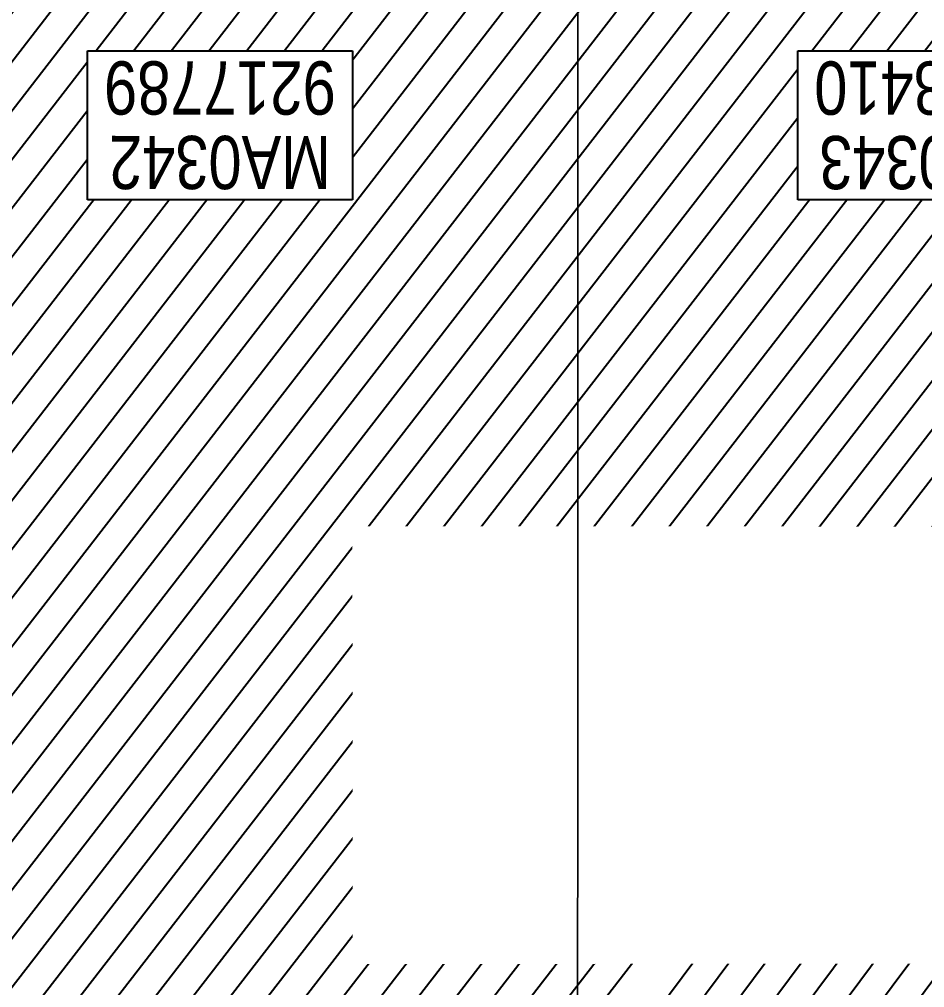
# Model space of a CAD drawing. Header units: centimetres. Extents: x -6122352 to 7132207, y -1694241 to 1947892.
# Drawn here: x 241707 to 249355, y -103252 to -95067 of the extents above; entities that cross this region are included whole.
import ezdxf
from ezdxf.xclip import XClip

# ---------------------------------------------------------------- set-up
doc = ezdxf.new("R2010")
doc.units = ezdxf.units.CM
doc.header["$MEASUREMENT"] = 0
doc.header["$XCLIPFRAME"] = 2
for name, pattern in [('DASHED2', [0.375, 0.25, -0.125]), ('XR-AR-END-SETTING OUT PLAN$0$23585-XR-AR-END-GROUND FLOOR$0$23261-XR-AR-SI-GF$0$HIDDEN', [0.375, 0.25, -0.125]), ('XR-AR-END-SETTING OUT PLAN$0$23585-XR-AR-END-GROUND FLOOR$0$945-4P-1-101-GROUND FLOOR PLAN$0$XR-MIDDLE-GROUND FLOOR PLAN$0$HIDDEN2', [0.1875, 0.125, -0.0625]), ('XR-AR-END-SETTING OUT PLAN$0$23585-XR-AR-END-GROUND FLOOR$0$HIDDEN', [0.375, 0.25, -0.125]), ('XR-AR-END-SETTING OUT PLAN$0$23585-XR-AR-END-GROUND FLOOR$0$XR-END-GROUND FLOOR PLAN$0$HIDDEN', [9.524999999999999, 6.35, -3.175]), ('XR-AR-END-SETTING OUT PLAN$0$23585-XR-AR-END-GROUND FLOOR$0$XR-END-GROUND FLOOR PLAN$0$HIDDEN2', [0.1875, 0.125, -0.0625]), ('XR-AR-MID-SETTING OUT FOR MASTER$0$23585-XR-AR-MID-GROUND FLOOR$0$23261-XR-AR-SI-GF$0$HIDDEN', [0.375, 0.25, -0.125]), ('XR-AR-MID-SETTING OUT FOR MASTER$0$23585-XR-AR-MID-GROUND FLOOR$0$945-4P-1-101-GROUND FLOOR PLAN$0$XR-MIDDLE-GROUND FLOOR PLAN$0$HIDDEN', [9.524999999999999, 6.35, -3.175]), ('XR-AR-MID-SETTING OUT FOR MASTER$0$23585-XR-AR-MID-GROUND FLOOR$0$945-4P-1-101-GROUND FLOOR PLAN$0$XR-MIDDLE-GROUND FLOOR PLAN$0$HIDDEN2', [0.1875, 0.125, -0.0625])]:
    doc.linetypes.add(name, pattern=pattern)
for name, color, linetype in [('00-MI-DIM', 7, 'Continuous'), ('@MI-REF LAYER', 7, 'Continuous'), ('B_TH_6', 7, 'Continuous'), ('XR-AR-END-SETTING OUT PLAN$0$23585-XR-AR-END-GROUND FLOOR$0$A-Flor-Hral', 3, 'Continuous'), ('XR-AR-END-SETTING OUT PLAN$0$23585-XR-AR-END-GROUND FLOOR$0$A-Flor-Strs', 1, 'Continuous'), ('XR-AR-MID-SETTING OUT FOR MASTER$0$23585-XR-AR-MID-GROUND FLOOR$0$A-Flor-Hral', 3, 'Continuous'), ('XR-AR-MID-SETTING OUT FOR MASTER$0$23585-XR-AR-MID-GROUND FLOOR$0$A-Flor-Strs', 1, 'Continuous'), ('XR-AR-MID-SETTING OUT FOR MASTER$0$23585-XR-AR-MID-GROUND FLOOR$0$G-SHAD-20', 251, 'Continuous'), ('XR-AR-MID-SETTING OUT FOR MASTER$0$23585-XR-AR-MID-GROUND FLOOR$0$GS-HATCH-FLOOR TILE', 251, 'Continuous')]:
    doc.layers.add(name, color=color, linetype=linetype)
doc.layers.add('23585-XR-AR-DAMAC PLOT LIMITS$0$1-End units', color=7, linetype='Continuous', lineweight=5, true_color=0xf8991e)
for name, color, linetype, lineweight in [('23585-XR-AR-DAMAC PLOT LIMITS$0$1-Mid units', 41, 'Continuous', 5), ('@ Foundations', 4, 'DASHED2', 50), ('A-ANNO-TEXT', 3, 'Continuous', 25), ('XR-AR-END-SETTING OUT PLAN$0$23585-XR-AR-END-GROUND FLOOR$0$A-DOOR-FULL', 1, 'Continuous', 9), ('XR-AR-END-SETTING OUT PLAN$0$23585-XR-AR-END-GROUND FLOOR$0$A-FLOR-OVHD', 9, 'XR-AR-END-SETTING OUT PLAN$0$23585-XR-AR-END-GROUND FLOOR$0$23261-XR-AR-SI-GF$0$HIDDEN', 15), ('XR-AR-END-SETTING OUT PLAN$0$23585-XR-AR-END-GROUND FLOOR$0$A-FLOR-UNDR', 8, 'XR-AR-END-SETTING OUT PLAN$0$23585-XR-AR-END-GROUND FLOOR$0$HIDDEN', 5), ('XR-AR-END-SETTING OUT PLAN$0$23585-XR-AR-END-GROUND FLOOR$0$A-GLAZ-SILL', 8, 'Continuous', 5), ('XR-AR-END-SETTING OUT PLAN$0$23585-XR-AR-END-GROUND FLOOR$0$A-WALL', 7, 'Continuous', 30), ('XR-AR-END-SETTING OUT PLAN$0$23585-XR-AR-END-GROUND FLOOR$0$S-COLS', 51, 'Continuous', 40), ('XR-AR-END-SETTING OUT PLAN$0$23585-XR-AR-END-GROUND FLOOR$0$S-COLS-PATT', 8, 'Continuous', 5), ('XR-AR-MID-SETTING OUT FOR MASTER$0$23585-XR-AR-MID-GROUND FLOOR$0$$A-GLAZ-WNDO', 232, 'Continuous', 9), ('XR-AR-MID-SETTING OUT FOR MASTER$0$23585-XR-AR-MID-GROUND FLOOR$0$$A-WALL', 1, 'Continuous', 5), ('XR-AR-MID-SETTING OUT FOR MASTER$0$23585-XR-AR-MID-GROUND FLOOR$0$A-DOOR-FULL', 1, 'Continuous', 9), ('XR-AR-MID-SETTING OUT FOR MASTER$0$23585-XR-AR-MID-GROUND FLOOR$0$A-EQUP-KITN-PLAN', 202, 'Continuous', 9), ('XR-AR-MID-SETTING OUT FOR MASTER$0$23585-XR-AR-MID-GROUND FLOOR$0$A-FLOR-OVHD', 9, 'XR-AR-MID-SETTING OUT FOR MASTER$0$23585-XR-AR-MID-GROUND FLOOR$0$23261-XR-AR-SI-GF$0$HIDDEN', 15), ('XR-AR-MID-SETTING OUT FOR MASTER$0$23585-XR-AR-MID-GROUND FLOOR$0$A-GLAZ-SILL', 8, 'Continuous', 5), ('XR-AR-MID-SETTING OUT FOR MASTER$0$23585-XR-AR-MID-GROUND FLOOR$0$A-GLAZ-WNDO', 232, 'Continuous', 9), ('XR-AR-MID-SETTING OUT FOR MASTER$0$23585-XR-AR-MID-GROUND FLOOR$0$A-WALL', 7, 'Continuous', 30), ('XR-AR-MID-SETTING OUT FOR MASTER$0$23585-XR-AR-MID-GROUND FLOOR$0$A-WALL-FNSH', 9, 'Continuous', 5), ('XR-AR-MID-SETTING OUT FOR MASTER$0$23585-XR-AR-MID-GROUND FLOOR$0$S-COLS', 51, 'Continuous', 40)]:
    doc.layers.add(name, color=color, linetype=linetype, lineweight=lineweight)
doc.styles.add('Xref group 33-41$0$Overall SOP Plan$0$LAC-609-NG10-1-XREF-GRID-125SC$0$GRID-DIM-NO', font='arial.ttf', dxfattribs={"width": 0.8})

# ---------------------------------------------------------------- blocks, each defined once
blk = doc.blocks.new('23585-XR-AR-DAMAC PLOT LIMITS')
at = {"layer": '23585-XR-AR-DAMAC PLOT LIMITS$0$1-End units', "color": 251, "true_color": 0x636466}
blk.add_lwpolyline([(496644.3284999998, 2769012.031300001), (496638.1482999995, 2769005.2863), (496620.4530999996, 2769021.5001), (496626.6328999996, 2769028.2443)], close=True, dxfattribs=at)
at = {"layer": '23585-XR-AR-DAMAC PLOT LIMITS$0$1-Mid units', "color": 251, "true_color": 0x636466}
blk.add_lwpolyline([(496634.0948999999, 2769000.862500001), (496616.3997, 2769017.076300001), (496620.4530999996, 2769021.5001), (496638.1482999995, 2769005.2863)], close=True, dxfattribs=at)
blk = doc.blocks.new('A$Cf093b529')
at = {"layer": 'A-ANNO-TEXT'}
blk.add_blockref('23585-XR-AR-DAMAC PLOT LIMITS', (-495391.9901121984, -2768603.441896566), dxfattribs=at)
blk = doc.blocks.new('*U36')
at = {"linetype": 'XR-AR-END-SETTING OUT PLAN$0$23585-XR-AR-END-GROUND FLOOR$0$XR-END-GROUND FLOOR PLAN$0$HIDDEN', "ltscale": 0.2}
blk.add_lwpolyline([(672.4602830045783, 0, 0, 0, 0), (125, 0, 16.74478720384293, 16.74478720384293, 0), (62.5, -171.7173430863004, 16.74478720384293, 16.74478720384293, 0), (-62.5, 171.7173430863004, 16.74478720384293, 16.74478720384293, 0), (-125, 0, 0, 0, 0), (-771.7815950174963, 0, 0, 0, 0)], format="xyseb", dxfattribs=at)
blk = doc.blocks.new('*U129')
for points in [[(91, -5.684341886080801e-14), (41, -5.684341886080801e-14), (41, 1021), (91, 1021)], [(0, 0), (38, -5.684341886080801e-14), (38, -50), (50, -50), (50, -122.2222222027232), (0, -122.2222222027232)], [(1100, 2.842170943040401e-14), (1062, -2.842170943040401e-14), (1062, -49.99999999999997), (1050, -49.99999999999997), (1050, -122.2222222027231), (1100, -122.2222222027231)]]:
    blk.add_lwpolyline(points, close=True)
at = {"color": 8, "linetype": 'XR-AR-END-SETTING OUT PLAN$0$23585-XR-AR-END-GROUND FLOOR$0$XR-END-GROUND FLOOR PLAN$0$HIDDEN2'}
blk.add_arc((41, -5.684341886080801e-14), 1021, 1.594950045944486e-15, 90, dxfattribs=at)
at = {"layer": 'XR-AR-END-SETTING OUT PLAN$0$23585-XR-AR-END-GROUND FLOOR$0$A-GLAZ-SILL', "linetype": 'XR-AR-END-SETTING OUT PLAN$0$23585-XR-AR-END-GROUND FLOOR$0$945-4P-1-101-GROUND FLOOR PLAN$0$XR-MIDDLE-GROUND FLOOR PLAN$0$HIDDEN2', "ltscale": 3}
blk.add_lwpolyline([(0, 0), (1100, 0), (1100, -122.2222222027231), (0, -122.2222222027231)], close=True, dxfattribs=at)
blk = doc.blocks.new('XR-AR-END-SETTING OUT PLAN$0$23585-XR-AR-END-GROUND FLOOR$0$A$C75a8815d')
at = {"layer": 'XR-AR-END-SETTING OUT PLAN$0$23585-XR-AR-END-GROUND FLOOR$0$S-COLS', "color": 252, "lineweight": 30}
for points in [[(6049.830236434937, 13227.55946516991), (6049.830236434937, 12227.55946421623), (6249.830236196518, 12227.55946421623), (6249.830236434937, 13227.55946469307)], [(6049.860461950302, 10644.6474583149), (6049.860461473465, 9444.647458553314), (6249.860461711884, 9444.647458791733), (6249.860461950302, 10644.64745926857)]]:
    blk.add_lwpolyline(points, close=True, dxfattribs=at)
blk = doc.blocks.new('XR-AR-END-SETTING OUT PLAN')
at = {"layer": 'XR-AR-END-SETTING OUT PLAN$0$23585-XR-AR-END-GROUND FLOOR$0$A-Flor-Hral', "color": 8}
for p, q in [((7060.101680293679, 13799.99880361557), (9050.100478127599, 13799.9988026619)), ((7060.101679638028, 13749.99880170822), (7060.101680293679, 13799.99880361557)), ((7060.101679638028, 13749.99880170822), (9050.100473538041, 13749.99880218506)), ((7060.101679697633, 12849.9988026619), (8050.101679816842, 12849.99880218506)), ((7060.101679816842, 12799.99880218506), (7060.101679697633, 12849.9988026619)), ((8050.101679697633, 11545.01038455963), (8050.101679816842, 12849.99880218506)), ((7060.101679816842, 12799.99880218506), (8000.101679638028, 12799.9988026619)), ((8000.101679816842, 11526.76096343994), (8000.101679638028, 12799.9988026619))]:
    blk.add_line(p, q, dxfattribs=at)
at = {"layer": 'XR-AR-END-SETTING OUT PLAN$0$23585-XR-AR-END-GROUND FLOOR$0$A-Flor-Strs', "color": 8}
for p, q in [((7110.101679757237, 13849.9988026619), (9050.101679757237, 13849.99880218506)), ((7110.101679816842, 13799.9988026619), (7110.101679757237, 13849.9988026619)), ((7390.101679459214, 13799.99880361557), (7390.101679816842, 13849.9988026619)), ((7670.101679638028, 13799.9988026619), (7670.101679340005, 13849.9988026619)), ((7950.101679816842, 13799.99880218506), (7950.101679757237, 13849.9988026619)), ((7110.101679638028, 12849.99880313873), (7110.101679995656, 13749.9988026619)), ((7390.101679995656, 12849.99880218506), (7390.101679161191, 13749.99880218506)), ((7670.101679697633, 12849.99880170822), (7670.101679697633, 13749.9988026619)), ((7950.101679220796, 12849.9988026619), (7950.101679757237, 13749.9988026619)), ((7110.101679697633, 12749.99880170822), (7110.101679697633, 12799.99880218506)), ((7390.101679518819, 12749.99880313873), (7390.101679816842, 12799.9988026619)), ((7670.101679161191, 12749.99880313873), (7670.101679101586, 12799.9988026619)), ((7950.101679757237, 12799.99880218506), (7950.101679638028, 11508.51154327393)), ((7950.101679876447, 12749.9988026619), (8000.101679638028, 12749.99880313873)), ((8050.101680055261, 12749.9988026619), (9050.097146704793, 12749.99880313873)), ((8000.101679697633, 12469.9988026619), (7950.101679697633, 12469.9988026619)), ((8050.101679340005, 12469.9988026619), (9050.097712770104, 12469.99880218506)), ((8000.101679578424, 12189.9988026619), (7950.101679220796, 12189.99880313873)), ((8050.101679816842, 12189.99880218506), (9050.098278596997, 12189.99880218506)), ((8000.101679638028, 11909.9988026619), (7950.101679757237, 11909.99880218506)), ((8050.101679697633, 11909.99880218506), (9050.09884442389, 11909.99880218506)), ((8000.1016792804, 11629.99880218506), (7950.101679697633, 11629.9988026619)), ((8050.101679578424, 11629.9988026619), (8280.101679757237, 11629.9988026619))]:
    blk.add_line(p, q, dxfattribs=at)
at = {"layer": 'XR-AR-END-SETTING OUT PLAN$0$23585-XR-AR-END-GROUND FLOOR$0$A-Flor-Strs', "color": 8, "linetype": 'XR-AR-END-SETTING OUT PLAN$0$23585-XR-AR-END-GROUND FLOOR$0$XR-END-GROUND FLOOR PLAN$0$HIDDEN', "ltscale": 0.1}
for p, q in [((8280.101679757237, 11629.9988026619), (8413.821876481175, 11629.99880123138)), ((8500.024220243096, 11629.99880313873), (9050.1016792804, 11629.9988026619)), ((8050.101679995656, 9009.99880361557), (8050.101679697633, 11545.01038455963)), ((7950.101679638028, 11508.51154327393), (7950.101679220796, 8109.998775959015)), ((8000.101679101586, 9059.998802661896), (8000.101679816842, 11526.76096343994)), ((8000.101679101586, 11349.99880361557), (7950.101679578424, 11349.9988026619)), ((8050.101679816842, 11349.99880170822), (9050.101679578424, 11349.99880218506)), ((8000.101679936051, 11069.9988026619), (7950.101679638028, 11069.99880218506)), ((8050.101679161191, 11069.9988026619), (9050.101679518819, 11069.9988026619)), ((8000.101679876447, 10789.99880170822), (7950.101679697633, 10789.99880170822)), ((8050.101679161191, 10789.9988026619), (9050.101679936051, 10789.9988026619))]:
    blk.add_line(p, q, dxfattribs=at)
at = {"layer": 'XR-AR-END-SETTING OUT PLAN$0$23585-XR-AR-END-GROUND FLOOR$0$A-Flor-Strs', "color": 8}
for points in [[(8550.099979057908, 12189.9988026619), (8550.099979355931, 13299.9988026619), (7110.101679578424, 13299.9988026619)], [(8413.821876481175, 11629.99880123138), (8500.101679578424, 11629.99880218506)]]:
    blk.add_lwpolyline(points, dxfattribs=at)
at = {"layer": 'XR-AR-END-SETTING OUT PLAN$0$23585-XR-AR-END-GROUND FLOOR$0$A-Flor-Strs', "color": 8, "const_width": 19.99999999999999}
blk.add_lwpolyline([(8325.09997971356, 12329.9988026619), (8550.099979057908, 12189.9988026619), (8775.099979296327, 12329.9988026619)], dxfattribs=at)
at = {"layer": 'XR-AR-END-SETTING OUT PLAN$0$23585-XR-AR-END-GROUND FLOOR$0$A-Flor-Strs', "color": 8}
blk.add_circle((7110.101679578424, 13299.9988026619), 41.76135575145592, dxfattribs=at)
at = {"layer": 'XR-AR-END-SETTING OUT PLAN$0$23585-XR-AR-END-GROUND FLOOR$0$A-FLOR-UNDR', "color": 8, "ltscale": 5}
blk.add_line((7950.111738577485, 12650.00183916092), (9050.101646974683, 12650.0021109581), dxfattribs=at)
at = {"layer": 'XR-AR-END-SETTING OUT PLAN$0$23585-XR-AR-END-GROUND FLOOR$0$A-WALL', "color": 8}
for points in [[(9250.102083459496, 6650.001490592957), (9050.100989297032, 6650.001235485077), (9050.10098965466, 8750.000639915466), (6850.11106570065, 8750.002635478973), (6850.111066058278, 8700.0026679039), (6750.111065879464, 8700.002668380737), (6750.111065879464, 8750.000871658325), (6650.111065939069, 8750.000871658325), (6650.111065283418, 8850.002022743225), (6950.111065164208, 8850.002250671387), (6950.111065879464, 8899.99970960617), (7050.111065879464, 8899.99970817566), (7050.11106570065, 8850.002797603607), (9050.099628582597, 8850.000640392303), (9050.10098899901, 10349.9981546402), (7050.11106581986, 10349.99975156784), (7050.111065998673, 9799.999710083008), (6950.11106570065, 9799.999708652496), (6950.112433806062, 10550.00580835342), (7050.108891561627, 10550.00580835342), (7050.104876235127, 10449.99988079071), (9050.099116638303, 10449.9981546402), (9049.948119357228, 19523.36598014832), (9249.950268521905, 19523.36597967148)], [(7150.094104841352, 12100.00231599808), (7100.102138116956, 12100.00252103806), (7100.093048885465, 11550.00643920898), (7150.094104602933, 11550.0062289238)]]:
    blk.add_lwpolyline(points, close=True, dxfattribs=at)
blk.add_lwpolyline([(7250.100541964173, 12200.0021109581), (7250.100542083383, 11450.00580835342), (6950.09668238461, 11450.00602960587), (6950.103889837861, 12750.00211143494), (7950.111920431256, 12750.00211048126), (7950.111738994718, 12650.0021109581), (7100.100542083383, 12650.00211143494), (7100.10202242434, 12200.0021109581), (7250.100541964173, 12200.0021109581), (7250.100541964173, 12200.0021109581), (7250.100541964173, 12200.0021109581)], dxfattribs=at)
at = {"layer": 'XR-AR-END-SETTING OUT PLAN$0$23585-XR-AR-END-GROUND FLOOR$0$S-COLS-PATT', "color": 8}
for p, q in [((7100.094104662538, 12100.00252056122), (7137.39188285172, 12100.00252103806)), ((7141.909268274903, 12100.00252199173), (7150.094105020165, 12100.00252056122)), ((7200.100542381406, 12100.0021109581), (7250.100542142987, 12100.0021109581))]:
    blk.add_line(p, q, dxfattribs=at)
at = {"layer": 'XR-AR-END-SETTING OUT PLAN$0$23585-XR-AR-END-GROUND FLOOR$0$A-DOOR-FULL', "color": 8, "xscale": -0.8181818181818169, "yscale": 0.8181818181818169, "zscale": 0.8181818181818167, "rotation": 270}
blk.add_blockref('*U129', (7050.108891561627, 10550.00580835342), dxfattribs=at)
at = {"layer": 'XR-AR-END-SETTING OUT PLAN$0$23585-XR-AR-END-GROUND FLOOR$0$A-FLOR-OVHD', "color": 8, "xscale": -0.999999999999999, "rotation": 199.9831065219304}
blk.add_blockref('*U36', (8500.047801986337, 11709.97920942307), dxfattribs=at)
at = {"layer": 'XR-AR-END-SETTING OUT PLAN$0$23585-XR-AR-END-GROUND FLOOR$0$S-COLS-PATT', "color": 8}
blk.add_blockref('XR-AR-END-SETTING OUT PLAN$0$23585-XR-AR-END-GROUND FLOOR$0$A$C75a8815d', (3000.129344239831, 5499.998310089111), dxfattribs=at)
blk = doc.blocks.new('END UNIT')
at = {"xscale": 0.001, "yscale": 0.001, "zscale": 0.001}
blk.add_blockref('XR-AR-END-SETTING OUT PLAN', (-9.150201729830158, 0), dxfattribs=at)
blk = doc.blocks.new('*U27')
for points in [[(91, -5.684341886080801e-14), (41, -5.684341886080801e-14), (41, 1021), (91, 1021)], [(0, 0), (38, -5.684341886080801e-14), (38, -50), (50, -50), (50, -249.9999019090924), (0, -249.9999019090924)], [(1100, 2.842170943040401e-14), (1062, -2.842170943040401e-14), (1062, -49.99999999999997), (1050, -49.99999999999997), (1050, -249.9999019090924), (1100, -249.9999019090924)]]:
    blk.add_lwpolyline(points, close=True)
at = {"color": 8, "linetype": 'XR-AR-MID-SETTING OUT FOR MASTER$0$23585-XR-AR-MID-GROUND FLOOR$0$945-4P-1-101-GROUND FLOOR PLAN$0$XR-MIDDLE-GROUND FLOOR PLAN$0$HIDDEN2'}
blk.add_arc((41, -5.684341886080801e-14), 1021, 1.594950045944486e-15, 90, dxfattribs=at)
at = {"layer": 'XR-AR-MID-SETTING OUT FOR MASTER$0$23585-XR-AR-MID-GROUND FLOOR$0$A-GLAZ-SILL', "linetype": 'XR-AR-MID-SETTING OUT FOR MASTER$0$23585-XR-AR-MID-GROUND FLOOR$0$945-4P-1-101-GROUND FLOOR PLAN$0$XR-MIDDLE-GROUND FLOOR PLAN$0$HIDDEN2', "ltscale": 3}
blk.add_lwpolyline([(0, 0), (1100, 0), (1100, -249.9999019090924), (0, -249.9999019090924)], close=True, dxfattribs=at)
blk = doc.blocks.new('XR-AR-MID-SETTING OUT FOR MASTER$0$23585-XR-AR-MID-GROUND FLOOR$0$945-4P-1-101-GROUND FLOOR PLAN$0$XR-MIDDLE-GROUND FLOOR PLAN$0$A$C69996ABC')
at = {"layer": 'XR-AR-MID-SETTING OUT FOR MASTER$0$23585-XR-AR-MID-GROUND FLOOR$0$A-FLOR-OVHD', "linetype": 'XR-AR-MID-SETTING OUT FOR MASTER$0$23585-XR-AR-MID-GROUND FLOOR$0$945-4P-1-101-GROUND FLOOR PLAN$0$XR-MIDDLE-GROUND FLOOR PLAN$0$HIDDEN2', "ltscale": 5}
for p, q in [((-1.567610912189821e-07, 0.8999993633871721), (0.09999984323878941, 0.8999992964713464)), ((-1.567610912189821e-07, 0.8999993633871721), (-1.567612066821766e-07, -6.366128229018386e-07)), ((-1.567612066821766e-07, -6.366128229018386e-07), (0.09999984323878763, -7.035294533608294e-07))]:
    blk.add_line(p, q, dxfattribs=at)
blk.add_lwpolyline([(0.09999984323878763, 0.8499993633871732), (0.2499998432387915, 0.4499993633871799), (0.1000013713221097, 0.04999936338717248)], dxfattribs=at)
at = {"layer": 'XR-AR-MID-SETTING OUT FOR MASTER$0$23585-XR-AR-MID-GROUND FLOOR$0$A-GLAZ-WNDO'}
for p, q in [((0.09999984323878763, 0.8499993633871732), (0.09999984323878763, 0.8999993633871703)), ((0.09999984323878941, 0.8999993633871721), (0.09999984323878763, -6.366128264545523e-07)), ((0.2499998432387809, 0.8499993633871732), (0.09999984323878763, 0.8499993633871732)), ((0.2499998432387809, 0.8999993633871703), (0.2499998432387809, 0.8499993633871732)), ((0.2499998432387809, 0.8499993633871732), (0.2499998432387809, 0.04999936338717248)), ((0.09999984323878763, -6.366128246781955e-07), (0.09999984323878763, 0.04999936338717248)), ((0.09999984323878763, 0.04999936338717248), (0.2499998432387809, 0.04999936338717248)), ((0.249999843238875, -6.366128388890502e-07), (0.249999843238875, 0.04999936338715827))]:
    blk.add_line(p, q, dxfattribs=at)
for points in [[(0.2499986387444419, 0.8999993968456259), (0.0999998435430971, 0.8999992964713464)], [(0.09999984323878763, -7.035294533608294e-07), (0.2499998432388448, -6.366128317836228e-07)]]:
    blk.add_lwpolyline(points, dxfattribs=at)
blk.add_lwpolyline([(0.2499998432387951, 0.8499993633871732), (0.2499998432387933, 0.04999936338717248), (0.1999998432387962, 0.04999936338717248), (0.1999998432387962, 0.8499993633871732)], close=True, dxfattribs=at)
blk = doc.blocks.new('XR-AR-MID-SETTING OUT FOR MASTER$0$23585-XR-AR-MID-GROUND FLOOR$0$945-4P-1-101-GROUND FLOOR PLAN$0$XR-MIDDLE-GROUND FLOOR PLAN$0$BREAK LINE1')
blk.add_lwpolyline([(648.1633601741578, -6.16698093744526, 0, 0, 0), (100.7725748287976, -6.16698093744526, 16.74478720384293, 16.74478720384293, 0), (38.27257482879577, -177.8843240237456, 16.74478720384293, 16.74478720384293, 0), (-86.72742517120423, 165.5503621488551, 16.74478720384293, 16.74478720384293, 0), (-149.2274251712042, -6.166980937447079, 0, 0, 0), (-912.0704092131346, -6.166980937441622, 0, 0, 0)], format="xyseb")
blk = doc.blocks.new('XR-AR-MID-SETTING OUT FOR MASTER$0$23585-XR-AR-MID-GROUND FLOOR$0$945-4P-1-101-GROUND FLOOR PLAN$0$XR-MIDDLE-GROUND FLOOR PLAN$0$WRFWF')
at = {"layer": 'XR-AR-MID-SETTING OUT FOR MASTER$0$23585-XR-AR-MID-GROUND FLOOR$0$A-FLOR-OVHD', "linetype": 'XR-AR-MID-SETTING OUT FOR MASTER$0$23585-XR-AR-MID-GROUND FLOOR$0$945-4P-1-101-GROUND FLOOR PLAN$0$XR-MIDDLE-GROUND FLOOR PLAN$0$HIDDEN', "ltscale": 0.1}
for p, q in [((9250.00889430586, 14089.9999996908), (9250.008894346622, 9909.449274283641)), ((10350.00889432596, 14089.44927426482), (9250.008894305867, 14089.44927426484)), ((10350.00889432159, 13809.44927426483), (9250.008894308598, 13809.44927426484)), ((10350.00889431722, 13529.44927426483), (9250.008894311328, 13529.44927426484)), ((10350.00889431286, 13249.44927426483), (9250.008894314058, 13249.44927426484)), ((10350.00889431286, 12969.44927426484), (9250.008894314054, 12969.44927426485)), ((10350.00889431285, 12689.44927426484), (9250.00889431405, 12689.44927426486)), ((10350.00889431285, 12409.44927426485), (9250.008894314047, 12409.44927426486)), ((10350.00889431284, 12129.44927426485), (9250.008894314044, 12129.44927426487)), ((10350.00889431284, 11849.44927426486), (9250.00889431404, 11849.44927426487)), ((10350.00889431284, 11569.44927426486), (9250.008894314036, 11569.44927426488)), ((10350.00889431283, 11289.44927426487), (9250.00889431403, 11289.44927426488)), ((10350.00889431283, 11009.44927426487), (9250.008894314027, 11009.44927426489)), ((10350.00889432794, 11009.4492742833), (10350.00889432794, 9909.449274272882)), ((10350.00889432794, 9909.449274272882), (9250.008894346622, 9909.449274283641))]:
    blk.add_line(p, q, dxfattribs=at)
blk.add_lwpolyline([(10350.00889430916, 14369.99999969173), (10350.00889431698, 11009.4492742833)], dxfattribs=at)
blk = doc.blocks.new('XR-AR-MID-SETTING OUT FOR MASTER$0$23585-XR-AR-MID-GROUND FLOOR$0$945-4P-1-101-GROUND FLOOR PLAN$0$XR-MIDDLE-GROUND FLOOR PLAN$0$ASDASDASD')
blk.add_wipeout([(-42428.49006074868, 24502.348435747233), (-42278.49006074868, 24502.348435747143), (-42278.490060748925, 24052.348435747146), (-42428.49006074892, 24052.34843574723)])
blk.add_hatch(color=256).paths.add_polyline_path([(-42428.49006074868, 24502.34843574724), (-42278.49006074868, 24502.34843574715), (-42428.49006074893, 24052.34843574724)])
for p, q in [((-42278.49006074868, 24502.34843574715), (-42428.49006074868, 24502.34843574724)), ((-42428.49006074868, 24502.34843574724), (-42428.49006074893, 24052.34843574724)), ((-42428.49006074893, 24052.34843574724), (-42278.49006074868, 24502.34843574715)), ((-42278.49006074893, 24052.34843574715), (-42278.49006074868, 24502.34843574715)), ((-42428.49006074893, 24052.34843574724), (-42278.49006074893, 24052.34843574715))]:
    blk.add_line(p, q)
blk = doc.blocks.new('*U1930')
for points in [[(91, -5.684341886080801e-14), (41, -5.684341886080801e-14), (41, 1021), (91, 1021)], [(0, 0), (38, -5.684341886080801e-14), (38, -50), (50, -50), (50, -122.2246979483663), (0, -122.2246979483663)], [(1100, 2.842170943040401e-14), (1062, -2.842170943040401e-14), (1062, -49.99999999999997), (1050, -49.99999999999997), (1050, -122.2246979483662), (1100, -122.2246979483662)]]:
    blk.add_lwpolyline(points, close=True)
at = {"color": 8, "linetype": 'XR-AR-MID-SETTING OUT FOR MASTER$0$23585-XR-AR-MID-GROUND FLOOR$0$945-4P-1-101-GROUND FLOOR PLAN$0$XR-MIDDLE-GROUND FLOOR PLAN$0$HIDDEN2'}
blk.add_arc((41, -5.684341886080801e-14), 1021, 1.594950045944486e-15, 90, dxfattribs=at)
at = {"layer": 'XR-AR-MID-SETTING OUT FOR MASTER$0$23585-XR-AR-MID-GROUND FLOOR$0$A-GLAZ-SILL', "linetype": 'XR-AR-MID-SETTING OUT FOR MASTER$0$23585-XR-AR-MID-GROUND FLOOR$0$945-4P-1-101-GROUND FLOOR PLAN$0$XR-MIDDLE-GROUND FLOOR PLAN$0$HIDDEN2', "ltscale": 3}
blk.add_lwpolyline([(0, 0), (1100, 0), (1100, -122.2246979483662), (0, -122.2246979483662)], close=True, dxfattribs=at)
blk = doc.blocks.new('XR-AR-MID-SETTING OUT FOR MASTER$0$23585-XR-AR-MID-GROUND FLOOR$0$A$C08698786')
at = {"layer": 'XR-AR-MID-SETTING OUT FOR MASTER$0$23585-XR-AR-MID-GROUND FLOOR$0$S-COLS', "color": 252, "lineweight": 30}
for points in [[(-100.1414103507996, 18727.55777406693), (-100.141410112381, 17727.55777406693), (99.85858964920044, 17727.55777430534), (99.85858988761902, 18727.55777430534)], [(-100.1111845970154, 16144.64576864243), (-100.111184835434, 14944.64576864243), (99.88881516456604, 14944.64576816559), (99.88881492614746, 16144.64576816559)]]:
    blk.add_lwpolyline(points, close=True, dxfattribs=at)
blk = doc.blocks.new('XR-AR-MID-SETTING OUT FOR MASTER')
at = {"layer": 'XR-AR-MID-SETTING OUT FOR MASTER$0$23585-XR-AR-MID-GROUND FLOOR$0$A-EQUP-KITN-PLAN', "color": 8}
for p, q in [((3900.071841031313, 15202.66031169891), (5500.076263219118, 15202.66031217575)), ((3900.071840971708, 14952.66031217575), (3900.071841031313, 15202.66031169891)), ((3500.047055631876, 14252.66031169891), (5300.028238087893, 14252.66031217575)), ((4404.893656820059, 11502.66881656647), (4404.895194619894, 12102.66970968246)), ((4404.895194619894, 12102.66970968246), (5300.027079373598, 12102.66431617737))]:
    blk.add_line(p, q, dxfattribs=at)
at = {"layer": 'XR-AR-MID-SETTING OUT FOR MASTER$0$23585-XR-AR-MID-GROUND FLOOR$0$A-Flor-Hral', "color": 8}
blk.add_lwpolyline([(100.008808940649, 14902.65850448608), (2090.008809119463, 14902.65850496292), (2090.008808881044, 14852.65850448608), (100.0088091790676, 14852.65850496292)], dxfattribs=at)
at = {"layer": 'XR-AR-MID-SETTING OUT FOR MASTER$0$23585-XR-AR-MID-GROUND FLOOR$0$A-FLOR-OVHD', "color": 8, "linetype": 'XR-AR-MID-SETTING OUT FOR MASTER$0$23585-XR-AR-MID-GROUND FLOOR$0$23261-XR-AR-SI-GF$0$HIDDEN', "ltscale": 5}
for p, q in [((5500.000221520662, 14952.65890216827), (3899.995457738638, 14952.65890169144)), ((3900.071499198675, 14852.66031217575), (5500.076263397932, 14852.66031265259)), ((3400.046698898077, 14152.65701627731), (3400.011432737112, 12202.66620731354)), ((3500.053779155016, 12202.66576147079), (3500.053778856993, 14152.65753126144))]:
    blk.add_line(p, q, dxfattribs=at)
blk.add_lwpolyline([(2749.981962949038, 12002.63648319244), (3249.976088136435, 12002.63648366928), (3249.976087421179, 11502.65313434601), (2749.981963723898, 11502.65313434601)], close=True, dxfattribs=at)
for points in [[(2749.981962949038, 12002.63648319244), (3249.976087421179, 11502.65313434601)], [(2749.981963723898, 11502.65313434601), (3249.976088136435, 12002.63648366928)]]:
    blk.add_lwpolyline(points, dxfattribs=at)
at = {"layer": 'XR-AR-MID-SETTING OUT FOR MASTER$0$23585-XR-AR-MID-GROUND FLOOR$0$A-Flor-Strs', "color": 8}
for p, q in [((2040.00880882144, 14952.65850496292), (100.0088088214397, 14952.65850496292)), ((1200.008809238672, 14952.65850496292), (1200.008808940649, 14902.65850400925)), ((1480.008808463812, 14952.65850496292), (1480.008808642626, 14902.65850543976)), ((1760.008809119463, 14952.65850448608), (1760.008808940649, 14902.65850448608)), ((2040.00880882144, 14952.65850496292), (2040.008809179068, 14902.65850400925)), ((1200.008808404207, 14852.65850448608), (1200.00880882144, 13952.65850496292)), ((1480.008808940649, 14852.65850448608), (1480.008808940649, 13952.65850400925)), ((1760.008809119463, 14852.65850448608), (1760.008808523417, 13952.65850448608)), ((2040.008808940649, 14852.65850448608), (2040.008808881044, 13952.65850448608)), ((1100.008809238672, 13852.65850496292), (100.0088088810444, 13852.65850400925)), ((1200.00880882144, 13852.65850448608), (1200.008808583021, 13573.20923042297)), ((1480.008808881044, 13902.65850496292), (1480.008808583021, 13852.65850496292)), ((1760.008809000254, 13902.65850448608), (1760.008809000254, 13852.65850496292)), ((2040.008808881044, 13902.65850496292), (2040.008808881044, 13852.65850400925)), ((1100.008808940649, 13572.65850400925), (100.008808940649, 13572.65850448608)), ((1200.008809119463, 13572.65850448608), (1150.008809417486, 13572.65850448608))]:
    blk.add_line(p, q, dxfattribs=at)
blk.add_lwpolyline([(1200.008809119463, 13902.65850448608), (1200.008808881044, 13852.65850400925), (1150.008809179068, 13852.65850496292)], dxfattribs=at)
at = {"layer": 'XR-AR-MID-SETTING OUT FOR MASTER$0$23585-XR-AR-MID-GROUND FLOOR$0$A-Flor-Strs', "color": 8, "const_width": 15.00000006679886}
blk.add_lwpolyline([(455.1530921757221, 13685.15850496292), (650.0088085234165, 13572.65850496292), (844.8645255863667, 13685.15850543976)], dxfattribs=at)
at = {"layer": 'XR-AR-MID-SETTING OUT FOR MASTER$0$23585-XR-AR-MID-GROUND FLOOR$0$A-Flor-Strs', "color": 8}
blk.add_circle((2040.008809119463, 14402.65850496292), 45.00000020605513, dxfattribs=at)
at = {"layer": 'XR-AR-MID-SETTING OUT FOR MASTER$0$23585-XR-AR-MID-GROUND FLOOR$0$A-WALL', "color": 8}
for points in [[(3900.046799689531, 14852.65960979462), (3900.046799749136, 14952.65960931778), (3400.047055512667, 14952.661257267), (3400.046698898077, 14152.65701627731), (3500.047055453062, 14152.6577372551), (3500.047055572271, 14852.65960979462)], [(1950.000811725855, 13202.63829565048), (2000.00029399991, 13202.63829565048), (2000.00945982337, 13652.63829517365), (1950.000810950994, 13652.63829469681)], [(3400.011432737112, 12202.66620731354), (3500.05377843976, 12202.66548633575), (3500.054259866476, 11502.6662735939), (4400.00315502286, 11502.6662735939), (4400.003322631121, 11252.66687631607), (3650.009347468615, 11252.66637420654), (3650.00999417901, 11027.59896087646), (3399.999906569719, 11027.60113668442)]]:
    blk.add_lwpolyline(points, close=True, dxfattribs=at)
for points in [[(3500.047055572271, 14852.65960979462), (3400.047011226416, 14852.65965414047)], [(2100.039519578218, 11049.97698402405), (2100.039519578218, 10949.99824142456)]]:
    blk.add_lwpolyline(points, dxfattribs=at)
at = {"layer": 'XR-AR-MID-SETTING OUT FOR MASTER$0$23585-XR-AR-MID-GROUND FLOOR$0$A-WALL-FNSH', "color": 8}
for points in [[(2080.02239587903, 10929.99824142456), (119.995479375124, 10929.99824142456), (119.9793129861355, 8972.785739421844), (1100.04861047864, 8972.787498474121), (1100.048610597849, 8952.787498474121)], [(2099.966006189585, 9949.988984107971), (2079.984055787325, 9949.990225315094), (2080.02239587903, 10929.99824142456)]]:
    blk.add_lwpolyline(points, dxfattribs=at)
at = {"layer": 'XR-AR-MID-SETTING OUT FOR MASTER$0$23585-XR-AR-MID-GROUND FLOOR$0$$A-GLAZ-WNDO', "color": 8, "xscale": 1000.000000000049, "yscale": 1000.000000000049, "zscale": 1000.000000000049, "rotation": 90}
blk.add_blockref('XR-AR-MID-SETTING OUT FOR MASTER$0$23585-XR-AR-MID-GROUND FLOOR$0$945-4P-1-101-GROUND FLOOR PLAN$0$XR-MIDDLE-GROUND FLOOR PLAN$0$A$C69996ABC', (5300.002552062273, 11252.66763496399), dxfattribs=at)
at = {"layer": 'XR-AR-MID-SETTING OUT FOR MASTER$0$23585-XR-AR-MID-GROUND FLOOR$0$$A-WALL', "color": 8}
blk.add_blockref('XR-AR-MID-SETTING OUT FOR MASTER$0$23585-XR-AR-MID-GROUND FLOOR$0$945-4P-1-101-GROUND FLOOR PLAN$0$XR-MIDDLE-GROUND FLOOR PLAN$0$WRFWF', (-9150.000085562468, -796.7907695770264), dxfattribs=at)
at = {"layer": 'XR-AR-MID-SETTING OUT FOR MASTER$0$23585-XR-AR-MID-GROUND FLOOR$0$A-DOOR-FULL', "color": 8, "xscale": 0.8181820445283869, "yscale": 0.8181820445283869, "zscale": 0.8181820445283869, "rotation": 90}
blk.add_blockref('*U1930', (2100.065477222204, 11149.97698354721), dxfattribs=at)
at = {"layer": 'XR-AR-MID-SETTING OUT FOR MASTER$0$23585-XR-AR-MID-GROUND FLOOR$0$A-DOOR-FULL', "color": 8, "rotation": 90}
blk.add_blockref('*U27', (3399.986430436373, 9927.598960399628), dxfattribs=at)
at = {"layer": 'XR-AR-MID-SETTING OUT FOR MASTER$0$23585-XR-AR-MID-GROUND FLOOR$0$A-FLOR-OVHD', "color": 8, "linetype": 'XR-AR-MID-SETTING OUT FOR MASTER$0$23585-XR-AR-MID-GROUND FLOOR$0$23261-XR-AR-SI-GF$0$HIDDEN', "ltscale": 5, "xscale": -0.9999999999999997, "rotation": 194.2810957359752}
blk.add_blockref('XR-AR-MID-SETTING OUT FOR MASTER$0$23585-XR-AR-MID-GROUND FLOOR$0$945-4P-1-101-GROUND FLOOR PLAN$0$XR-MIDDLE-GROUND FLOOR PLAN$0$BREAK LINE1', (675.0088040530682, 13433.20923042297), dxfattribs=at)
at = {"layer": 'XR-AR-MID-SETTING OUT FOR MASTER$0$23585-XR-AR-MID-GROUND FLOOR$0$G-SHAD-20', "color": 8}
blk.add_blockref('XR-AR-MID-SETTING OUT FOR MASTER$0$23585-XR-AR-MID-GROUND FLOOR$0$945-4P-1-101-GROUND FLOOR PLAN$0$XR-MIDDLE-GROUND FLOOR PLAN$0$ASDASDASD', (44478.49782505631, -10849.71202945709), dxfattribs=at)
at = {"layer": 'XR-AR-MID-SETTING OUT FOR MASTER$0$23585-XR-AR-MID-GROUND FLOOR$0$A-Flor-Hral', "color": 8}
blk.add_lwpolyline([(1150.008809179068, 13560.48195743561), (1150.008809059858, 13902.65850496292), (2090.008809238672, 13902.65850496292), (2090.008809119463, 13952.65850496292), (1100.008808940649, 13952.65850448608), (1100.008809119463, 13547.75468444824)], dxfattribs=at)
at = {"layer": 'XR-AR-MID-SETTING OUT FOR MASTER$0$23585-XR-AR-MID-GROUND FLOOR$0$A-Flor-Strs', "color": 8}
blk.add_lwpolyline([(650.0088085234165, 13572.65850496292), (650.008808940649, 14402.65850448608), (2040.008809119463, 14402.65850496292)], dxfattribs=at)
at = {"layer": 'XR-AR-MID-SETTING OUT FOR MASTER$0$23585-XR-AR-MID-GROUND FLOOR$0$A-WALL', "color": 8}
for points in [[(99.99999931454659, 19472.65428209305), (-99.99999925494194, 19472.65428256989), (-99.998236566782, 5500.00000667572), (100.0017631351948, 5500.000006198883), (99.9995484650135, 8850.141927242279), (1100.048611491919, 8850.10940027237), (1100.048611015081, 8950.109399795532), (100.03925588727, 8950.072475910187), (100.0088088810444, 10949.9982419014), (2099.951952844858, 10949.99824142456), (2099.998660355806, 9950.143901348114), (2199.988806992769, 9950.143900871277), (2200.057162195444, 11149.97698402405), (2100.075846284628, 11149.97698354721), (2100.039519578218, 11049.97698402405), (100.0088088810444, 11049.99824142456)], [(2200.013650625944, 13652.63605213165), (2200.017217665911, 13652.6360502243), (2200.024336546659, 13852.63604974747), (1199.974533885717, 13852.65850543976), (1199.974534541368, 13752.66171360016), (1850.013650208712, 13752.64729642868), (1850.013650685549, 13102.64278697968), (2100.128742069006, 13102.63829755783), (2100.128742545843, 12652.63829708099), (1949.986809521914, 12652.64009141922), (1949.9868093431, 12552.35255002975), (2100.055755704641, 12552.35255050659), (2100.016017049551, 12049.97720527649), (2199.959899276495, 12049.97720527649), (2199.999632865191, 13202.6360502243), (2050.003180772066, 13202.63829612732), (2050.012347489595, 13652.63829517365), (2200.019845813513, 13652.63604927063)]]:
    blk.add_lwpolyline(points, close=True, dxfattribs=at)
at = {"layer": 'XR-AR-MID-SETTING OUT FOR MASTER$0$23585-XR-AR-MID-GROUND FLOOR$0$GS-HATCH-FLOOR TILE', "color": 8}
blk.add_blockref('XR-AR-MID-SETTING OUT FOR MASTER$0$23585-XR-AR-MID-GROUND FLOOR$0$A$C08698786', (-1.490116119384766e-07, 0), dxfattribs=at)
blk = doc.blocks.new('MID UNIT')
at = {"xscale": 0.001, "yscale": 0.001, "zscale": 0.001}
blk.add_blockref('XR-AR-MID-SETTING OUT FOR MASTER', (0, 0), dxfattribs=at)
blk = doc.blocks.new('TH_6')
blk.add_blockref('END UNIT', (495802.3053798428, 2769163.996563952))
blk.add_blockref('MID UNIT', (495802.3053798428, 2769163.996563952))
blk = doc.blocks.new('A$Ce2a03a74')
at = {"layer": 'B_TH_6', "xscale": 999.9914829579993, "yscale": 999.9914829579993, "zscale": 999.9914829579993}
blk.add_blockref('TH_6', (-495790404.5228079, -2769140733.343811), dxfattribs=at)
blk = doc.blocks.new('23585-XR-AR-MALDIVE-2$0$TH_6')
at = {"ltscale": 10, "xscale": 0.00100002623446598, "yscale": 0.00100002623446598, "zscale": 0.00100002623446598}
blk.add_blockref('A$Ce2a03a74', (495794.6272259735, 2769164.318430193), dxfattribs=at)
at = {"layer": '@ Foundations', "linetype": 'DASHED2', "ltscale": 0.25}
blk.add_lwpolyline([(495800.9553812214, 2769177.788844433), (495803.6553812214, 2769177.788844433), (495803.6553812214, 2769183.138844433), (495800.9553812214, 2769183.138844433)], close=True, dxfattribs=at)

msp = doc.modelspace()

# ---------------------------------------------------------------- block references
at = {"layer": '@MI-REF LAYER'}
ref = msp.add_blockref('23585-XR-AR-MALDIVE-2$0$TH_6', (496524268.6545767, 2768994320.830919), dxfattribs=dict(at, xscale=1000, yscale=1000, zscale=1000, rotation=179.990160682611))
XClip(ref).set_block_clipping_path([(495847.39542710176, 2769163.9966276083), (495847.39563282486, 2769187.926646854), (495838.3053825917, 2769187.89655067), (495832.3055219082, 2769187.896685781), (495826.30551932706, 2769187.89668578), (495820.3053769227, 2769187.8968332373), (495814.30551975453, 2769187.8969683493), (495808.3055171734, 2769187.896968348), (495802.30551234074, 2769187.896968346), (495793.35733161494, 2769187.9369333955), (495793.3580750036, 2769163.9970191354)])

# ---------------------------------------------------------------- next in the draw order: wipeouts: each hides what was drawn before it
at = {"color": 10}
msp.add_wipeout([(252571.64663500263, -104266.17502721732), (252574.04834374416, -89992.65161863879), (204273.0485455182, -89984.37403878986), (204271.86485556158, -104257.89816341558), (210520.58342802094, -104258.96917011886), (210520.83693717216, -103956.93275949376), (246321.72131545804, -103964.468763764), (246321.6697864763, -104265.10527748596), (252572.9458569591, -104266.19283814752)], dxfattribs=at).dxf.layer = '@MI-REF LAYER'

# ---------------------------------------------------------------- next in the draw order: hatches: boundary and pattern name
at = {"layer": '@MI-REF LAYER'}
h = msp.add_hatch(dxfattribs=at)
h.set_pattern_fill('ANSI31', color=256, scale=1999.999998458916, angle=-173.2772265783046)
h.set_pattern_definition([(231.7227734216954, (2377218874.4571, 1504033322.391405), (196.2556630601348, -154.8667640925874), [])])
h.paths.add_polyline_path([(204274.3530295136, -89984.27800821053), (204273.1173007907, -104257.803067239), (210521.8879095342, -104258.8902129964), (210522.1414211899, -103956.8376690091), (246323.0257991449, -103964.3736765072), (246322.9742676067, -104265.0263125887), (252572.9511160579, -104266.0975245901), (252575.3470508363, -89992.55653020798)])

# ---------------------------------------------------------------- next in the draw order: texts
at = {"layer": '00-MI-DIM', "color": 7, "char_height": 450.0000000000002, "width": 2056.8768805703, "attachment_point": 1, "rotation": 179.98809218932573, "line_spacing_factor": 0.8394388776454546, "style": 'Xref group 33-41$0$Overall SOP Plan$0$LAC-609-NG10-1-XREF-GRID-125SC$0$GRID-DIM-NO', "bg_fill": 19, "box_fill_scale": 1.2, "bg_fill_color": 256, "bg_fill_transparency": 0}
for s, insert in [('\\pxqc;MA0342 9217789', (244429.9203206952, -96502.29044264766, -157.461039985285)), ('\\pxqc;MA0343 9218410', (250429.3389098546, -96503.42598605996, -157.461039985285))]:
    msp.add_mtext(s, dxfattribs=dict(at, insert=insert))

# ---------------------------------------------------------------- next in the draw order: wipeouts: each hides what was drawn before it
at = {"color": 10}
msp.add_wipeout([(251489.82126355846, -99355.13572739804), (244520.32871327022, -99353.07519088617), (244524.02471135903, -103053.0733450258), (251493.50824876307, -103046.11139666013), (251489.812250862, -99346.11324272546)], dxfattribs=at).dxf.layer = '@MI-REF LAYER'

# ---------------------------------------------------------------- next in the draw order: block references
at = {"layer": '@MI-REF LAYER', "xscale": 1000, "yscale": 1000, "zscale": 1000, "rotation": 312.4882903633292}
msp.add_blockref('A$Cf093b529', (-891608.7329339073, 539022.7201118186), dxfattribs=at)

doc.saveas('drawing.dxf')
